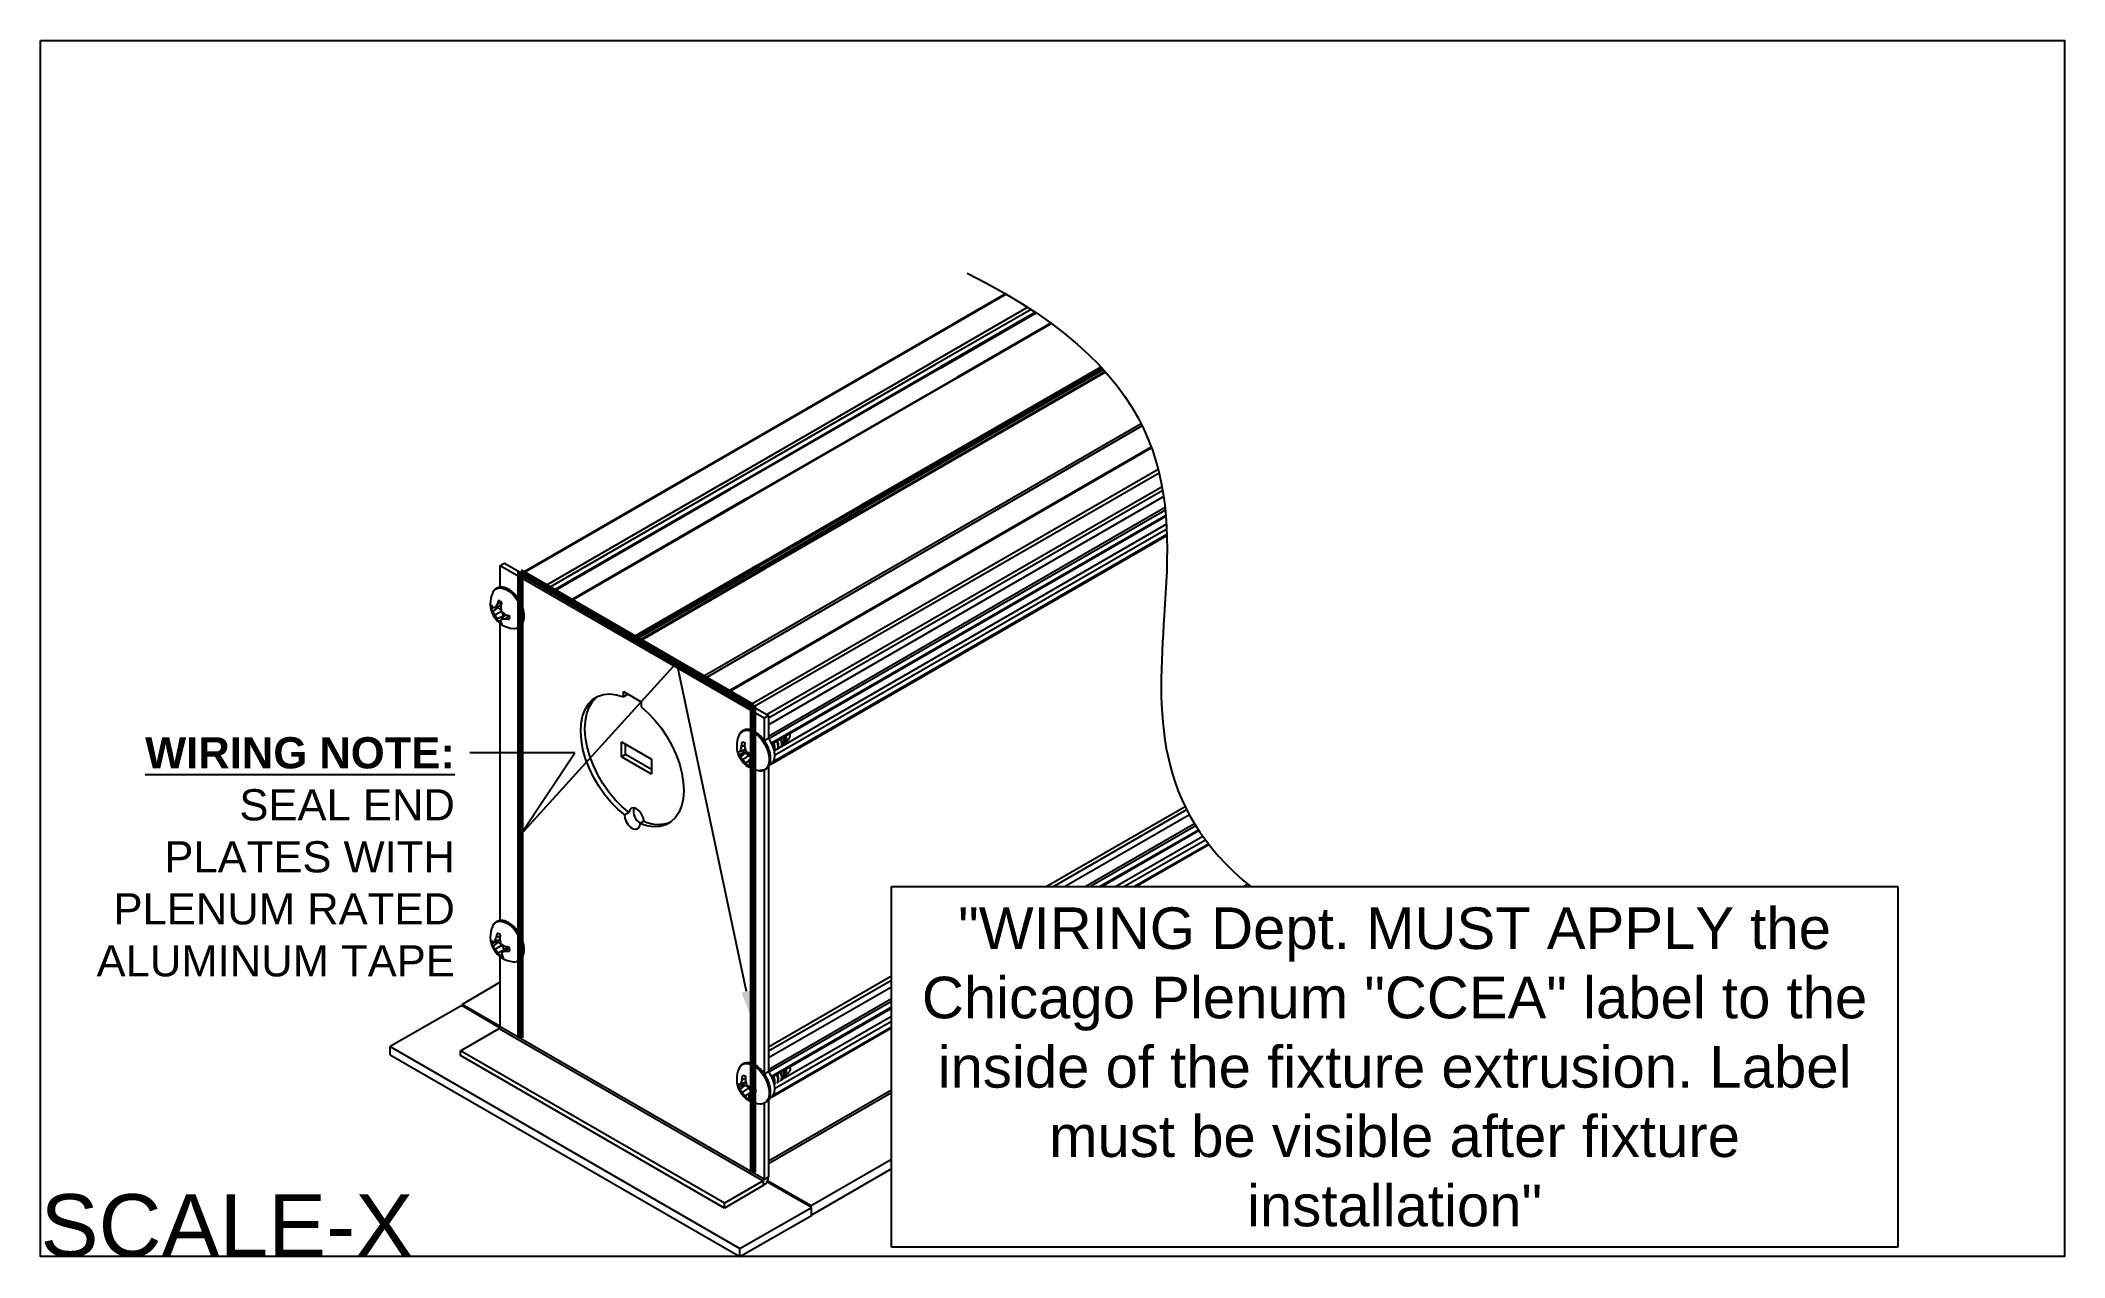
# Model space of a CAD drawing. Extents: x 0 to 12.2, y -7.3 to 0.
import ezdxf
from ezdxf import colors
from ezdxf.entities.mleader import LeaderData, LeaderLine
from ezdxf.math import Vec2, Vec3

# ---------------------------------------------------------------- set-up
doc = ezdxf.new("R2010")
doc.units = 0
doc.header["$LTSCALE"] = 0.5
doc.header["$MEASUREMENT"] = 0
for name, color, linetype in [('End Cap', 92, 'CONTINUOUS'), ('FAB DWG', 221, 'CONTINUOUS'), ('Hardware', 242, 'CONTINUOUS'), ('Housing', 150, 'CONTINUOUS')]:
    doc.layers.add(name, color=color, linetype=linetype)
doc.layers.add('Text-Unprinted', color=131, linetype='CONTINUOUS', plot=False)
doc.styles.add('LSAD_Standard', font='arial.ttf')

msp = doc.modelspace()

# ---------------------------------------------------------------- linework, layer by layer
at = {"layer": 'End Cap', "transparency": 16777216}
for p, q in [((2.764, -3.155), (2.789, -3.141)), ((2.764, -3.287), (2.764, -3.155)), ((2.764, -3.155), (4.351, -4.071)), ((2.789, -3.141), (4.376, -4.057)), ((2.764, -5.291), (2.764, -3.504)), ((3.504, -3.914), (3.61, -3.975)), ((3.504, -3.945), (3.504, -3.914)), ((3.53, -3.93), (3.504, -3.945)), ((3.53, -3.93), (3.53, -3.928)), ((3.61, -3.975), (3.61, -4.006)), ((4.351, -4.071), (4.376, -4.057)), ((4.351, -4.071), (4.351, -4.208)), ((4.376, -4.057), (4.376, -4.194)), ((3.492, -4.215), (3.674, -4.32)), ((3.492, -4.306), (3.492, -4.215)), ((3.517, -4.291), (3.517, -4.23)), ((4.351, -4.208), (4.376, -4.194)), ((3.517, -4.291), (3.492, -4.306)), ((3.674, -4.411), (3.492, -4.306)), ((3.674, -4.382), (3.517, -4.291)), ((3.674, -4.32), (3.674, -4.411)), ((4.376, -4.364), (4.376, -6.197)), ((4.378, -4.36), (4.386, -4.355)), ((4.351, -4.385), (4.351, -6.212)), ((3.538, -4.641), (3.512, -4.655)), ((3.628, -4.692), (3.602, -4.707)), ((2.764, -5.928), (2.764, -5.508)), ((2.532, -5.801), (2.103, -6.048)), ((2.762, -5.934), (2.532, -5.801)), ((2.524, -6.073), (2.758, -5.938)), ((2.758, -5.938), (4.345, -6.854)), ((4.351, -6.844), (2.764, -5.928)), ((2.103, -6.097), (2.103, -6.048)), ((2.103, -6.048), (4.205, -7.261)), ((4.111, -6.989), (2.524, -6.073)), ((2.524, -6.102), (2.524, -6.073)), ((2.103, -6.097), (4.205, -7.31)), ((4.111, -7.019), (2.524, -6.102)), ((4.351, -6.212), (4.376, -6.197)), ((4.351, -6.388), (4.351, -6.844)), ((4.376, -6.364), (4.376, -6.83)), ((4.378, -6.364), (4.386, -6.359)), ((4.345, -6.854), (4.111, -6.989)), ((4.345, -6.883), (4.111, -7.019)), ((4.345, -6.854), (4.345, -6.883)), ((4.351, -6.844), (4.376, -6.83)), ((4.634, -7.014), (4.367, -6.86)), ((4.111, -7.019), (4.111, -6.989)), ((4.205, -7.261), (4.634, -7.014)), ((4.634, -7.063), (4.634, -7.014)), ((4.205, -7.31), (4.634, -7.063)), ((4.205, -7.31), (4.205, -7.261))]:
    msp.add_line(p, q, dxfattribs=at)
at = {"layer": 'End Cap', "color": 1, "lineweight": 90, "transparency": 16777216}
for p, q in [((2.883, -3.194), (4.283, -4.003)), ((2.883, -3.194), (2.883, -5.995)), ((4.283, -4.003), (4.283, -6.803))]:
    msp.add_line(p, q, dxfattribs=at)
at = {"layer": 'End Cap', "transparency": 16777216, "flags": 128}
for points in [[(3.512, -4.655), (3.47, -4.62), (3.429, -4.579), (3.391, -4.532), (3.356, -4.482), (3.325, -4.429), (3.298, -4.373), (3.277, -4.317), (3.261, -4.261), (3.252, -4.206), (3.248, -4.154), (3.25, -4.105), (3.259, -4.061), (3.274, -4.021), (3.294, -3.988), (3.319, -3.962), (3.349, -3.943), (3.384, -3.932), (3.421, -3.928), (3.462, -3.933), (3.504, -3.945)], [(3.538, -4.641), (3.495, -4.605), (3.454, -4.564), (3.416, -4.518), (3.381, -4.467), (3.35, -4.414), (3.324, -4.359), (3.302, -4.302), (3.287, -4.246), (3.277, -4.192), (3.273, -4.139), (3.276, -4.09), (3.285, -4.046), (3.299, -4.007), (3.319, -3.974), (3.345, -3.947), (3.352, -3.942)], [(3.61, -4.006), (3.653, -4.043), (3.693, -4.085), (3.731, -4.132), (3.765, -4.183), (3.795, -4.237), (3.821, -4.293), (3.841, -4.349), (3.856, -4.405), (3.864, -4.459), (3.867, -4.511), (3.863, -4.559), (3.853, -4.603), (3.838, -4.641), (3.816, -4.672), (3.79, -4.697), (3.759, -4.715), (3.724, -4.725), (3.686, -4.727), (3.645, -4.721), (3.602, -4.707)], [(4.376, -4.194), (4.391, -4.219), (4.403, -4.246), (4.41, -4.272), (4.412, -4.298), (4.41, -4.32), (4.403, -4.339), (4.391, -4.352), (4.386, -4.355)], [(3.628, -4.692), (3.623, -4.671), (3.613, -4.65), (3.599, -4.631), (3.583, -4.618), (3.566, -4.612), (3.552, -4.615), (3.542, -4.624), (3.538, -4.641)], [(3.602, -4.707), (3.6, -4.725), (3.593, -4.737), (3.581, -4.743), (3.565, -4.741), (3.549, -4.731), (3.534, -4.716), (3.522, -4.696), (3.514, -4.675), (3.512, -4.655)], [(4.376, -6.197), (4.391, -6.222), (4.403, -6.249), (4.41, -6.276), (4.412, -6.301), (4.41, -6.323), (4.403, -6.342), (4.391, -6.355), (4.386, -6.359)]]:
    msp.add_lwpolyline(points, dxfattribs=at)
at = {"layer": 'End Cap', "transparency": 16777216}
for centre, radius, start, end in [((3.651, -4.632), 0.0868, 167.0833, 237.9765), ((3.715, -4.511), 0.201, 244.2006, 291.3488), ((2.752, -5.928), 0.0123, 302.6055, 357.3945), ((4.309, -6.826), 0.0676, 302.6055, 357.3945), ((4.338, -6.844), 0.0123, 302.6055, 357.3945)]:
    msp.add_arc(centre, radius, start, end, dxfattribs=at)
at = {"layer": 'Hardware', "transparency": 16777216}
for p, q in [((2.768, -3.399), (2.732, -3.409)), ((2.773, -3.381), (2.744, -3.391)), ((2.746, -3.405), (2.751, -3.409)), ((2.728, -3.409), (2.709, -3.416)), ((2.751, -3.409), (2.718, -3.433)), ((2.771, -3.432), (2.732, -3.455)), ((2.781, -3.461), (2.744, -3.478)), ((2.751, -3.409), (2.771, -3.429)), ((2.799, -3.451), (2.771, -3.477)), ((2.773, -3.434), (2.781, -3.461)), ((2.781, -3.461), (2.781, -3.467)), ((2.817, -3.456), (2.793, -3.476)), ((4.233, -4.238), (4.212, -4.247)), ((4.228, -4.219), (4.216, -4.219)), ((4.465, -4.237), (4.471, -4.229)), ((4.48, -4.22), (4.502, -4.196)), ((4.493, -4.175), (4.493, -4.172)), ((4.233, -4.266), (4.198, -4.278)), ((4.229, -4.28), (4.198, -4.298)), ((4.237, -4.281), (4.206, -4.307)), ((4.238, -4.261), (4.208, -4.271)), ((4.26, -4.295), (4.222, -4.321)), ((4.229, -4.28), (4.237, -4.281)), ((4.239, -4.263), (4.233, -4.266)), ((4.237, -4.281), (4.26, -4.295)), ((4.259, -4.333), (4.24, -4.343)), ((4.266, -4.351), (4.257, -4.361)), ((4.288, -4.298), (4.258, -4.326)), ((4.26, -4.295), (4.271, -4.314)), ((4.297, -4.296), (4.276, -4.315)), ((4.288, -4.298), (4.296, -4.294)), ((2.744, -5.416), (2.711, -5.43)), ((2.752, -5.419), (2.72, -5.444)), ((2.761, -5.405), (2.729, -5.415)), ((2.775, -5.438), (2.736, -5.463)), ((2.763, -5.384), (2.738, -5.394)), ((2.744, -5.416), (2.752, -5.419)), ((2.782, -5.471), (2.75, -5.486)), ((2.752, -5.419), (2.775, -5.438)), ((2.804, -5.45), (2.774, -5.478)), ((2.775, -5.438), (2.786, -5.466)), ((2.818, -5.452), (2.794, -5.473)), ((2.804, -5.45), (2.815, -5.448)), ((2.772, -5.495), (2.763, -5.504)), ((4.479, -6.223), (4.502, -6.199)), ((4.492, -6.176), (4.494, -6.182)), ((4.494, -6.182), (4.493, -6.176)), ((4.506, -6.169), (4.506, -6.168)), ((4.227, -6.278), (4.195, -6.295)), ((4.232, -6.266), (4.198, -6.276)), ((4.235, -6.28), (4.204, -6.306)), ((4.239, -6.263), (4.209, -6.272)), ((4.238, -6.24), (4.215, -6.249)), ((4.259, -6.296), (4.22, -6.322)), ((4.227, -6.278), (4.235, -6.28)), ((4.239, -6.263), (4.232, -6.266)), ((4.235, -6.28), (4.259, -6.296)), ((4.287, -6.303), (4.257, -6.331)), ((4.259, -6.296), (4.27, -6.319)), ((4.298, -6.303), (4.276, -6.322)), ((4.287, -6.303), (4.297, -6.299)), ((4.418, -6.268), (4.41, -6.273)), ((4.44, -6.256), (4.431, -6.261)), ((4.462, -6.243), (4.453, -6.248)), ((4.464, -6.24), (4.471, -6.233)), ((4.257, -6.334), (4.236, -6.344)), ((4.261, -6.353), (4.251, -6.363))]:
    msp.add_line(p, q, dxfattribs=at)
at = {"layer": 'Hardware', "transparency": 16777216, "flags": 128}
for points in [[(2.718, -3.319), (2.722, -3.312), (2.736, -3.298), (2.755, -3.291), (2.776, -3.292), (2.799, -3.3), (2.823, -3.315), (2.846, -3.337), (2.866, -3.363), (2.882, -3.392), (2.893, -3.423), (2.899, -3.453), (2.899, -3.48), (2.893, -3.503), (2.882, -3.521), (2.877, -3.525)], [(4.2, -4.174), (4.21, -4.159), (4.226, -4.149), (4.246, -4.145), (4.268, -4.15), (4.292, -4.162), (4.315, -4.18), (4.337, -4.204), (4.355, -4.232), (4.369, -4.262), (4.378, -4.293), (4.381, -4.322), (4.378, -4.347), (4.37, -4.368), (4.356, -4.382), (4.337, -4.389), (4.324, -4.389)], [(2.718, -5.322), (2.727, -5.309), (2.743, -5.298), (2.762, -5.294), (2.784, -5.297), (2.808, -5.308), (2.831, -5.326), (2.853, -5.349), (2.872, -5.377), (2.887, -5.407), (2.896, -5.437), (2.9, -5.467), (2.898, -5.493), (2.89, -5.514), (2.878, -5.527)], [(4.2, -6.178), (4.202, -6.173), (4.215, -6.158), (4.233, -6.15), (4.254, -6.149), (4.277, -6.157), (4.301, -6.171), (4.324, -6.192), (4.344, -6.217), (4.361, -6.246), (4.373, -6.277), (4.38, -6.307), (4.381, -6.335), (4.376, -6.359), (4.365, -6.377), (4.358, -6.383)]]:
    msp.add_lwpolyline(points, dxfattribs=at)
at = {"layer": 'Hardware', "transparency": 16777216}
for centre, radius, start, end in [((2.855, -3.384), 0.151, 154.7008, 265.2938), ((2.782, -3.404), 0.0746, 171.1794, 188.8206), ((2.766, -3.363), 0.0644, 207.294, 222.063), ((2.746, -3.314), 0.0964, 253.2757, 261.8218), ((2.877, -3.491), 0.166, 143.0124, 150.4521), ((2.927, -3.451), 0.192, 153.8836, 161.8938), ((2.727, -3.436), 0.0746, 51.1806, 68.8248), ((3.057, -3.467), 0.297, 162.4504, 167.78), ((2.99, -3.383), 0.224, 185.4463, 192.5419), ((2.778, -3.389), 0.0742, 201.2615, 216.3895), ((2.842, -3.368), 0.139, 207.4879, 218.1386), ((2.862, -3.403), 0.139, 201.8619, 212.512), ((2.812, -3.448), 0.0743, 203.6114, 218.7372), ((2.801, -3.436), 0.0746, 231.1806, 248.8248), ((2.861, -3.513), 0.0964, 158.1864, 166.735), ((2.828, -3.471), 0.0645, 197.9392, 212.7056), ((2.923, -3.267), 0.224, 227.4587, 234.5541), ((2.773, -3.311), 0.166, 269.5543, 276.9926), ((2.883, -3.167), 0.297, 252.2217, 257.5505), ((2.832, -3.287), 0.192, 258.1085, 266.1181), ((2.746, -3.468), 0.0746, 351.1794, 8.8206), ((2.848, -3.484), 0.05, 264.1841, 305.8905), ((4.336, -4.239), 0.151, 154.7008, 265.2938), ((4.359, -4.288), 0.153, 164.4755, 173.7284), ((4.389, -4.254), 0.177, 168.6671, 177.8049), ((4.22, -4.259), 0.0399, 69.9856, 96.8121), ((4.469, -4.239), 0.236, 175.5362, 182.4273), ((4.432, -4.185), 0.209, 197.9515, 205.6114), ((4.474, -4.176), 0.0332, 324.8063, 20.4063), ((4.206, -4.256), 0.0227, 225.3249, 248.3198), ((4.305, -4.253), 0.116, 189.531, 202.6536), ((4.266, -4.372), 0.117, 120.0694, 125.7772), ((4.223, -4.281), 0.0307, 212.8238, 236.1626), ((4.28, -4.242), 0.0982, 221.1906, 233.6901), ((4.357, -4.228), 0.164, 214.7191, 224.4835), ((4.319, -4.246), 0.0963, 193.5127, 200.7754), ((4.338, -4.271), 0.121, 216.3659, 228.1287), ((4.348, -4.068), 0.232, 243.3123, 249.5697), ((4.27, -4.324), 0.0399, 249.9856, 276.8121), ((3.999, -3.886), 0.511, 300.5372, 302.8118), ((4.376, -4.319), 0.118, 183.2954, 193.0274), ((4.365, -4.28), 0.123, 212.2242, 222.8736), ((4.258, -3.753), 0.532, 270.9863, 273.7775), ((4.238, -4.062), 0.256, 278.5374, 284.1928), ((4.186, -4.329), 0.116, 9.531, 22.6536), ((2.855, -5.387), 0.151, 154.7008, 265.2938), ((2.745, -5.382), 0.0439, 212.8046, 230.4782), ((2.801, -5.406), 0.0927, 179.7067, 194.9638), ((2.76, -5.407), 0.0545, 205.5267, 223.1686), ((2.712, -5.261), 0.155, 271.8309, 276.47), ((2.824, -5.377), 0.123, 212.8092, 224.1035), ((2.874, -5.464), 0.153, 152.679, 161.2227), ((2.871, -5.393), 0.153, 207.3799, 217.559), ((2.919, -5.429), 0.184, 160.4746, 169.0462), ((2.825, -5.398), 0.0828, 189.1063, 192.6176), ((2.734, -5.424), 0.0579, 58.1508, 79.0536), ((3.025, -5.429), 0.266, 168.2746, 174.3279), ((2.977, -5.361), 0.22, 190.869, 198.1928), ((2.902, -5.248), 0.226, 233.5871, 240.4153), ((2.731, -5.273), 0.209, 281.8252, 287.4947), ((2.854, -5.102), 0.348, 259.5053, 263.9369), ((2.808, -5.266), 0.208, 266.0792, 273.3077), ((2.728, -5.473), 0.0927, 359.7067, 14.9638), ((2.833, -5.44), 0.0945, 209.3252, 222.7108), ((2.794, -5.454), 0.0579, 238.1508, 259.0536), ((2.87, -5.495), 0.0973, 170.2394, 180.0597), ((2.853, -5.458), 0.0879, 204.5598, 217.2306), ((2.848, -5.49), 0.0479, 263.2622, 309.0268), ((4.336, -6.242), 0.151, 154.7008, 265.2938), ((4.477, -6.18), 0.0312, 323.2281, 19.9777), ((4.213, -6.25), 0.0304, 218.8533, 239.5416), ((4.296, -6.259), 0.107, 185.6133, 199.4921), ((4.23, -6.275), 0.0401, 209.4298, 229.9522), ((4.447, -6.935), 0.704, 109.7998, 110.7554), ((4.291, -6.239), 0.109, 217.4568, 229.4038), ((4.357, -6.302), 0.151, 159.7244, 168.7667), ((4.394, -6.268), 0.18, 165.3364, 174.2544), ((4.219, -6.269), 0.0467, 64.6064, 88.7727), ((4.356, -6.238), 0.161, 211.6372, 221.5465), ((4.313, -6.251), 0.0897, 190.6804, 197.4759), ((4.485, -6.258), 0.248, 172.5763, 179.1286), ((4.444, -6.199), 0.214, 195.0024, 202.5129), ((4.364, -6.085), 0.229, 238.9967, 245.5368), ((4.14, -6.048), 0.306, 292.5004, 296.3013), ((4.299, -5.869), 0.426, 265.9379, 269.484), ((4.263, -6.093), 0.23, 273.0855, 279.4804), ((4.195, -6.33), 0.107, 5.6133, 19.4921), ((4.328, -6.283), 0.11, 213.4735, 225.8343), ((4.271, -6.32), 0.0467, 244.6064, 268.7727), ((4.365, -6.334), 0.108, 178.2217, 188.1245), ((4.352, -6.297), 0.108, 209.1337, 220.5386), ((4.329, -6.343), 0.0494, 263.9454, 306.6242)]:
    msp.add_arc(centre, radius, start, end, dxfattribs=at)
for points, knots in [([(2.872, -3.357), (2.868, -3.351), (2.859, -3.336), (2.84, -3.317), (2.817, -3.3), (2.793, -3.289), (2.77, -3.285), (2.748, -3.289), (2.731, -3.3), (2.721, -3.311), (2.719, -3.318), (2.719, -3.319)], [0, 0, 0, 0, 0.0849665, 0.2159477, 0.3475999, 0.4802531, 0.6133875, 0.7436606, 0.8680223, 0.9896264, 1, 1, 1, 1]), ([(2.881, -3.523), (2.884, -3.521), (2.892, -3.515), (2.901, -3.5), (2.907, -3.478), (2.908, -3.452), (2.904, -3.423), (2.894, -3.394), (2.883, -3.371), (2.874, -3.36), (2.872, -3.357)], [0, 0, 0, 0, 0.067596, 0.20691, 0.34955, 0.497401, 0.647625, 0.797755, 0.947588, 1, 1, 1, 1]), ([(2.77, -3.481), (2.769, -3.482), (2.764, -3.486), (2.759, -3.491), (2.754, -3.494)], [0, 0, 0, 0, 0.1609724, 1, 1, 1, 1]), ([(4.352, -4.21), (4.352, -4.209), (4.345, -4.198), (4.33, -4.182), (4.308, -4.162), (4.285, -4.148), (4.261, -4.141), (4.238, -4.141), (4.219, -4.149), (4.206, -4.161), (4.201, -4.172), (4.199, -4.176)], [0, 0, 0, 0, 0.017637, 0.148108, 0.279067, 0.410905, 0.543725, 0.675469, 0.802148, 0.924, 1, 1, 1, 1]), ([(4.316, -4.388), (4.319, -4.388), (4.329, -4.391), (4.346, -4.388), (4.364, -4.379), (4.378, -4.364), (4.386, -4.343), (4.39, -4.319), (4.388, -4.291), (4.38, -4.262), (4.368, -4.234), (4.357, -4.217), (4.352, -4.21)], [0, 0, 0, 0, 0.036532, 0.148194, 0.255095, 0.35865, 0.462757, 0.570755, 0.681581, 0.792926, 0.904031, 1, 1, 1, 1]), ([(4.402, -4.224), (4.403, -4.226), (4.409, -4.236), (4.412, -4.254), (4.409, -4.266), (4.408, -4.271)], [0, 0, 0, 0, 0.1125829, 0.5656752, 1, 1, 1, 1]), ([(4.404, -4.22), (4.405, -4.223), (4.411, -4.234), (4.414, -4.252), (4.413, -4.267), (4.41, -4.271), (4.409, -4.271)], [0, 0, 0, 0, 0.153165, 0.560888, 0.955843, 1, 1, 1, 1]), ([(4.425, -4.212), (4.426, -4.214), (4.431, -4.223), (4.433, -4.241), (4.432, -4.257), (4.427, -4.262), (4.426, -4.263)], [0, 0, 0, 0, 0.0945245, 0.4749404, 0.8434443, 1, 1, 1, 1]), ([(4.426, -4.207), (4.427, -4.21), (4.433, -4.221), (4.436, -4.239), (4.435, -4.255), (4.431, -4.259), (4.43, -4.26)], [0, 0, 0, 0, 0.1417742, 0.5191753, 0.8847588, 1, 1, 1, 1]), ([(4.447, -4.199), (4.448, -4.201), (4.453, -4.211), (4.455, -4.228), (4.454, -4.244), (4.449, -4.249), (4.448, -4.25)], [0, 0, 0, 0, 0.0945245, 0.4749404, 0.8434443, 1, 1, 1, 1]), ([(4.448, -4.194), (4.449, -4.197), (4.455, -4.208), (4.458, -4.226), (4.457, -4.243), (4.452, -4.247), (4.451, -4.249)], [0, 0, 0, 0, 0.136312, 0.499172, 0.850669, 1, 1, 1, 1]), ([(4.464, -4.236), (4.465, -4.236), (4.469, -4.233), (4.471, -4.222), (4.471, -4.206), (4.467, -4.194), (4.465, -4.188)], [0, 0, 0, 0, 0.080471, 0.396761, 0.712669, 1, 1, 1, 1]), ([(4.47, -4.182), (4.472, -4.186), (4.476, -4.197), (4.478, -4.212), (4.476, -4.224), (4.472, -4.227), (4.471, -4.229)], [0, 0, 0, 0, 0.228755, 0.540365, 0.851865, 1, 1, 1, 1]), ([(4.479, -4.219), (4.48, -4.219), (4.483, -4.217), (4.486, -4.207), (4.486, -4.194), (4.482, -4.184), (4.48, -4.179)], [0, 0, 0, 0, 0.08454, 0.414673, 0.744317, 1, 1, 1, 1]), ([(2.886, -5.382), (2.885, -5.381), (2.88, -5.37), (2.867, -5.351), (2.847, -5.327), (2.825, -5.308), (2.801, -5.295), (2.777, -5.289), (2.755, -5.29), (2.736, -5.299), (2.723, -5.312), (2.719, -5.323), (2.717, -5.327)], [0, 0, 0, 0, 0.0153875, 0.1302183, 0.2452411, 0.3607291, 0.4770202, 0.5941447, 0.7099803, 0.8210972, 0.9283325, 1, 1, 1, 1]), ([(2.885, -5.524), (2.889, -5.52), (2.898, -5.51), (2.906, -5.489), (2.909, -5.465), (2.906, -5.437), (2.898, -5.409), (2.89, -5.391), (2.886, -5.382)], [0, 0, 0, 0, 0.15846, 0.323836, 0.495496, 0.671267, 0.847607, 1, 1, 1, 1]), ([(4.359, -6.223), (4.358, -6.222), (4.353, -6.211), (4.338, -6.194), (4.317, -6.172), (4.294, -6.156), (4.27, -6.146), (4.247, -6.143), (4.226, -6.149), (4.211, -6.159), (4.205, -6.169), (4.203, -6.172)], [0, 0, 0, 0, 0.01722, 0.14726, 0.277658, 0.408792, 0.540944, 0.673205, 0.801884, 0.924749, 1, 1, 1, 1]), ([(4.446, -6.202), (4.448, -6.206), (4.454, -6.218), (4.455, -6.236), (4.453, -6.251), (4.449, -6.254), (4.448, -6.254)], [0, 0, 0, 0, 0.1821355, 0.5635037, 0.9329302, 1, 1, 1, 1]), ([(4.449, -6.201), (4.451, -6.205), (4.456, -6.217), (4.458, -6.235), (4.456, -6.249), (4.451, -6.252), (4.451, -6.253)], [0, 0, 0, 0, 0.182135, 0.563504, 0.93293, 1, 1, 1, 1]), ([(4.464, -6.24), (4.467, -6.237), (4.471, -6.23), (4.471, -6.214), (4.469, -6.2), (4.465, -6.193), (4.465, -6.192)], [0, 0, 0, 0, 0.308624, 0.623786, 0.944334, 1, 1, 1, 1]), ([(4.471, -6.188), (4.473, -6.193), (4.477, -6.205), (4.477, -6.22), (4.475, -6.23), (4.471, -6.232), (4.471, -6.232)], [0, 0, 0, 0, 0.2768515, 0.6048498, 0.9327327, 1, 1, 1, 1]), ([(4.479, -6.223), (4.481, -6.22), (4.485, -6.215), (4.485, -6.2), (4.484, -6.189), (4.481, -6.183), (4.48, -6.183)], [0, 0, 0, 0, 0.321302, 0.648768, 0.982542, 1, 1, 1, 1]), ([(4.363, -6.381), (4.366, -6.378), (4.375, -6.372), (4.384, -6.355), (4.389, -6.332), (4.389, -6.306), (4.383, -6.277), (4.373, -6.248), (4.363, -6.231), (4.359, -6.223)], [0, 0, 0, 0, 0.093598, 0.240248, 0.391276, 0.547446, 0.70551, 0.863328, 1, 1, 1, 1]), ([(4.402, -6.228), (4.404, -6.232), (4.409, -6.244), (4.411, -6.26), (4.409, -6.268), (4.408, -6.271)], [0, 0, 0, 0, 0.236788, 0.732591, 1, 1, 1, 1]), ([(4.405, -6.226), (4.406, -6.23), (4.412, -6.242), (4.414, -6.26), (4.411, -6.269), (4.409, -6.274)], [0, 0, 0, 0, 0.210808, 0.652213, 1, 1, 1, 1]), ([(4.424, -6.215), (4.426, -6.219), (4.431, -6.231), (4.433, -6.249), (4.431, -6.263), (4.427, -6.267), (4.426, -6.267)], [0, 0, 0, 0, 0.1821355, 0.5635037, 0.9329302, 1, 1, 1, 1]), ([(4.427, -6.214), (4.429, -6.217), (4.434, -6.229), (4.436, -6.247), (4.434, -6.262), (4.429, -6.265), (4.428, -6.266)], [0, 0, 0, 0, 0.179095, 0.5540969, 0.9173563, 1, 1, 1, 1])]:
    msp.add_open_spline(points, degree=3, knots=knots, dxfattribs=at)
at = {"layer": 'Housing', "transparency": 16777216}
for p, q in [((5.805, -1.525), (5.497, -1.703)), ((5.801, -1.522), (5.498, -1.697)), ((5.935, -1.604), (5.356, -1.938)), ((5.955, -1.617), (5.377, -1.95)), ((5.981, -1.634), (5.405, -1.966)), ((5.41, -1.969), (5.985, -1.637)), ((6.074, -1.699), (5.508, -2.025)), ((6.077, -1.701), (5.512, -2.028)), ((6.375, -1.963), (4.931, -2.796)), ((6.382, -1.97), (4.939, -2.803)), ((6.391, -1.979), (4.946, -2.813)), ((6.4, -1.99), (4.96, -2.821)), ((6.401, -1.991), (4.966, -2.819)), ((6.404, -1.994), (4.973, -2.82)), ((6.616, -2.304), (3.978, -3.827)), ((6.623, -2.317), (3.993, -3.835)), ((6.677, -2.444), (4.13, -3.915)), ((6.679, -2.448), (4.135, -3.917)), ((3.956, -2.588), (2.894, -3.201)), ((3.96, -2.59), (2.898, -3.203)), ((4.093, -2.667), (3.031, -3.28)), ((6.719, -2.579), (4.268, -3.994)), ((6.725, -2.6), (4.289, -4.006)), ((4.114, -2.679), (3.052, -3.292)), ((4.143, -2.695), (3.08, -3.309)), ((3.085, -3.311), (4.147, -2.698)), ((4.245, -2.754), (3.183, -3.368)), ((4.249, -2.757), (3.187, -3.37)), ((6.742, -2.683), (4.369, -4.052)), ((6.746, -2.705), (4.376, -4.073)), ((6.752, -2.741), (4.376, -4.113)), ((6.76, -2.808), (4.376, -4.184)), ((6.762, -2.823), (4.379, -4.198)), ((6.765, -2.855), (4.394, -4.224)), ((4.396, -4.228), (6.765, -2.86)), ((6.768, -2.908), (4.41, -4.27)), ((4.398, -4.346), (6.771, -2.975)), ((6.771, -2.97), (4.404, -4.337)), ((6.77, -2.937), (4.412, -4.298)), ((4.314, -3.152), (3.562, -3.587)), ((4.32, -3.159), (3.571, -3.592)), ((4.327, -3.171), (3.584, -3.599)), ((4.341, -3.178), (3.598, -3.607)), ((4.348, -3.176), (3.599, -3.608)), ((4.355, -3.176), (3.603, -3.611)), ((6.881, -4.606), (6.045, -5.088)), ((6.89, -4.625), (6.087, -5.088)), ((6.907, -4.655), (6.156, -5.088)), ((6.937, -4.709), (6.28, -5.088)), ((6.945, -4.721), (6.308, -5.088)), ((6.961, -4.746), (6.367, -5.088)), ((6.376, -5.088), (6.963, -4.749)), ((6.988, -4.785), (6.462, -5.088)), ((7.003, -4.806), (6.513, -5.088)), ((7.021, -4.83), (6.573, -5.088)), ((6.581, -5.088), (7.024, -4.833)), ((7.258, -5.072), (7.23, -5.088)), ((7.27, -5.082), (7.258, -5.088)), ((2.764, -5.661), (2.534, -5.794)), ((5.115, -5.625), (4.376, -6.052)), ((5.115, -5.65), (4.376, -6.076)), ((5.115, -5.69), (4.376, -6.116)), ((2.534, -5.794), (2.534, -5.802)), ((2.764, -5.927), (2.534, -5.794)), ((5.115, -5.761), (4.376, -6.188)), ((5.115, -5.777), (4.379, -6.202)), ((5.115, -5.811), (4.394, -6.227)), ((4.396, -6.231), (5.115, -5.816)), ((4.398, -6.349), (5.115, -5.935)), ((5.115, -5.93), (4.404, -6.341)), ((5.115, -5.896), (4.412, -6.301)), ((5.115, -5.866), (4.465, -6.241)), ((5.115, -6.309), (4.376, -6.736)), ((5.115, -6.326), (4.376, -6.752)), ((5.115, -6.726), (4.632, -7.005)), ((5.115, -6.783), (4.634, -7.061)), ((4.632, -7.005), (4.37, -6.854)), ((4.632, -7.013), (4.632, -7.005))]:
    msp.add_line(p, q, dxfattribs=at)
at = {"layer": 'Housing', "ltscale": 0.5, "transparency": 16777216}
for p, q in [((3.956, -2.588), (5.498, -1.697)), ((5.497, -1.703), (3.96, -2.59)), ((4.093, -2.667), (5.356, -1.938)), ((5.377, -1.95), (4.114, -2.679)), ((4.143, -2.695), (5.405, -1.966)), ((5.41, -1.969), (4.147, -2.698)), ((4.245, -2.754), (5.508, -2.025)), ((5.512, -2.028), (4.249, -2.757)), ((4.314, -3.152), (4.931, -2.796)), ((4.939, -2.803), (4.32, -3.159)), ((4.327, -3.171), (4.946, -2.813)), ((4.96, -2.821), (4.341, -3.178)), ((4.348, -3.176), (4.966, -2.819)), ((4.973, -2.82), (4.355, -3.176))]:
    msp.add_line(p, q, dxfattribs=at)
at = {"layer": 'Housing', "color": 1, "transparency": 16777216}
msp.add_open_spline([(5.57, -1.399), (6.848, -2.032), (6.764, -3.319), (6.68, -4.606), (7.278, -5.088)], degree=3, knots=[0, 0, 0, 0, 1, 1.807725, 1.807725, 1.807725, 1.807725], dxfattribs=at)
at = {"layer": 'Text-Unprinted', "ltscale": 0.5, "transparency": 16777216}
msp.add_lwpolyline([(0, 0), (12.167, 0), (12.167, -7.31), (0, -7.31)], close=True, dxfattribs=at)

# ---------------------------------------------------------------- texts
at = {"layer": 'FAB DWG', "transparency": 16777216, "insert": (8.14, -5.211), "char_height": 0.25, "width": 5.79839, "attachment_point": 2, "style": 'LSAD_Standard', "bg_fill": 16, "box_fill_scale": 1.5, "bg_fill_color": 256, "bg_fill_transparency": 0}
msp.add_mtext('"WIRING Dept. MUST APPLY the Chicago Plenum "CCEA" label to the inside of the fixture extrusion. Label must be visible after fixture installation"', dxfattribs=at)
at = {"layer": 'Text-Unprinted', "ltscale": 0.5, "transparency": 16777216, "style": 'LSAD_Standard'}
msp.add_attdef('SCALE-X', (0, -7.31), 'XEffectiveScaleFactor', height=0.375, dxfattribs=at)

# ---------------------------------------------------------------- leaders
at = {"layer": 'FAB DWG', "ltscale": 0.5, "transparency": 16777216}
ml = msp.add_multileader_mtext('Standard', dxfattribs=at)
ml.set_content('\\A1;{\\fArial|b1|i0|c0|p34;\\LWIRING NOTE:\\P}SEAL END PLATES WITH PLENUM RATED ALUMINUM TAPE', color=256, style='LSAD_Standard')
ml.set_leader_properties()
ml.build(insert=Vec2(0, 0))
ml.multileader.update_dxf_attribs({"text_left_attachment_type": 2, "dogleg_length": 0.36, "arrow_head_size": 0.188})
ctx = ml.context
ctx.base_point, ctx.char_height, ctx.arrow_head_size, ctx.landing_gap_size, ctx.plane_origin = Vec3(0.054, -4.91), 0.1875, 0.188, 0.09, Vec3(5.33, 13.148)
ctx.left_attachment, ctx.text_align_type = 2, 2
notes = []
notes.append((ctx, [(1, (1, 1, 0), (3.212, -4.282), (-1, 0), 0.631, [(2, [(4.283, -5.901), (3.825, -3.739), (2.883, -4.776)], 0, [])])]))
ctx.mtext.insert, ctx.mtext.width, ctx.mtext.defined_height, ctx.mtext.alignment, ctx.mtext.flow_direction = Vec3(2.491, -4.188), 2.35182, 1.498, 3, 5
for ctx, leaders in notes:
    for number, flags, end, landing, length, lines in leaders:
        leader = LeaderData()
        leader.index, (leader.has_last_leader_line, leader.has_dogleg_vector, leader.attachment_direction) = number, flags
        leader.last_leader_point, leader.dogleg_vector, leader.dogleg_length = Vec3(end), Vec3(landing), length
        for number, points, colour, breaks in lines:
            line = LeaderLine()
            line.index, line.vertices, line.color, line.breaks = number, Vec3.list(points), colors.encode_raw_color(colour), breaks
            leader.lines.append(line)
        ctx.leaders.append(leader)

doc.saveas('drawing.dxf')
